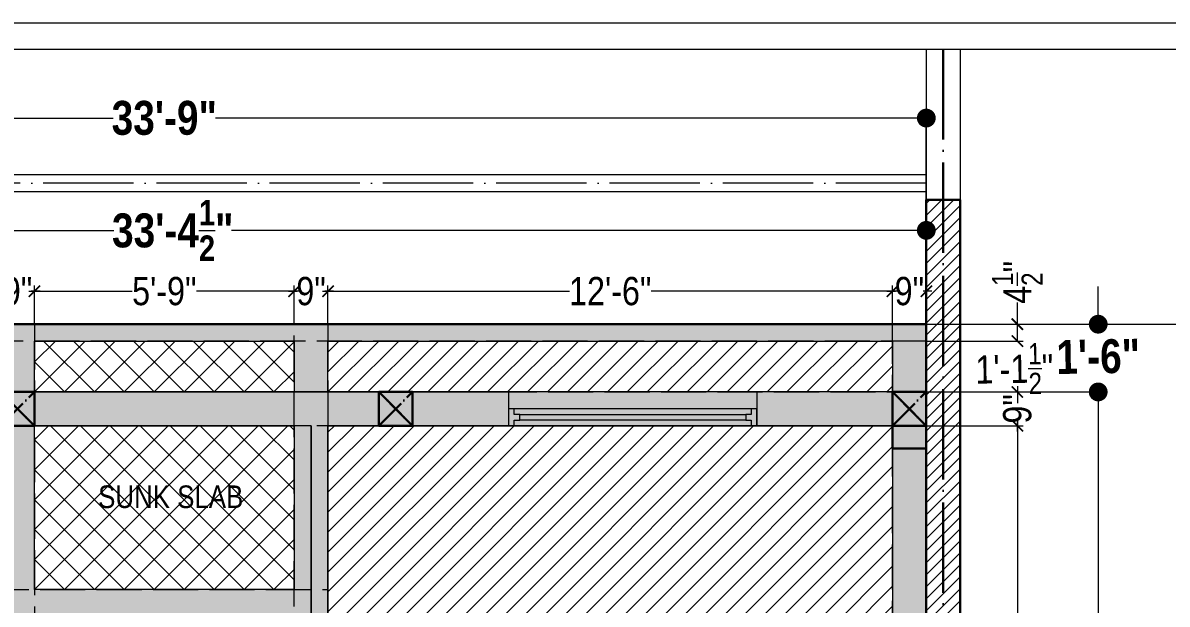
# Model space of a CAD drawing. Header units: millimetres. Extents: x 56222 to 3066687, y -650199 to -121287.
# Drawn here: x 152133.1 to 152437.2, y -173925.6 to -173771.1 of the extents above; entities that cross this region are included whole.
import ezdxf

# ---------------------------------------------------------------- set-up
doc = ezdxf.new("R2010")
doc.units = ezdxf.units.MM
doc.header["$MEASUREMENT"] = 0
doc.header["$PDMODE"] = 35
doc.linetypes.add('ACAD_ISO02W100', pattern=[15, 12, -3])
doc.linetypes.add('ACAD_ISO04W100', pattern=[30, 24, -3, 0, -3])
doc.layers.get('Defpoints').update_dxf_attribs({"color": 220})
for name, color, linetype, lineweight in [('COLUMN', 1, 'Continuous', 30), ('COLUMN ( CENTER MARK )_', 5, 'ACAD_ISO04W100', 30), ('FIRST FLOOR ( TEXT )', 7, 'Continuous', 9), ('GROUND FLOOR', 7, 'Continuous', 9), ('GROUND FLOOR  ( HATCH )', 251, 'Continuous', 9), ('GROUND FLOOR  ( PLINE )', 251, 'Continuous', 30), ('GROUND FLOOR ( DW_RAIL )', 7, 'Continuous', 9), ('X_PLOT', 1, 'Continuous', 9), ('X_SHEET', 7, 'Continuous', 9), ('XX~SLAB ( BEAM )~ ( DIM )', 7, 'Continuous', 9), ('XX~SLAB ( BEAM )~ ( HATCH )', 1, 'Continuous', 9), ('XX~SLAB ( HATCH )', 7, 'Continuous', 9), ('XX~STR BEAM', 5, 'ACAD_ISO02W100', 9)]:
    doc.layers.add(name, color=color, linetype=linetype, lineweight=lineweight)
doc.layers.add('XX~SLAB ( HATCH )~ PLINE', color=251, linetype='Continuous', lineweight=9, plot=False)
doc.layers.add('XX~SLAB ( PLINE )', color=251, linetype='Continuous', plot=False)
doc.styles.add('Cn_BT_7½', font='swissc.ttf', dxfattribs={"height": 7.5})
doc.styles.add('Cn_BT_9 ( BOLD )', font='swisscb.ttf', dxfattribs={"height": 9})
doc.styles.add('KATHA', font='swissc.ttf')
doc.dimstyles.new('Cn_BT_7½', dxfattribs={"dimtxt": 9, "dimasz": 3, "dimexe": 1.5, "dimexo": 0, "dimgap": 0.09, "dimtad": 0, "dimdec": 3, "dimzin": 3, "dimdsep": 46, "dimlunit": 4, "dimtxsty": 'Cn_BT_7½', "dimblk": 'ARCHTICK', "dimcen": 0.09, "dimdle": 1.5, "dimclrd": 251, "dimclre": 251, "dimclrt": 14, "dimadec": 0, "dimazin": 0, "dimtfac": 0.75, "dimtdec": 3, "dimtofl": 0, "dimtmove": 0, "dimatfit": 3, "dimfxl": 0, "dimtolj": 1, "dimtzin": 0, "dimlwd": 15, "dimlwe": 15, "dimarcsym": 0})
doc.dimstyles.new('Cn_BT_9 ( BOLD )', dxfattribs={"dimtxt": 9, "dimasz": 5, "dimexe": 1.5, "dimexo": 0, "dimgap": 0.09, "dimtad": 0, "dimzin": 3, "dimdsep": 46, "dimlunit": 4, "dimtxsty": 'Cn_BT_9 ( BOLD )', "dimblk": 'DOT', "dimcen": 0.09, "dimdle": 1.5, "dimclrd": 251, "dimclre": 251, "dimclrt": 5, "dimadec": 0, "dimazin": 0, "dimtfac": 0.75, "dimtofl": 0, "dimtmove": 0, "dimatfit": 3, "dimfxl": 0, "dimtolj": 1, "dimtzin": 0, "dimlwd": 15, "dimlwe": 15, "dimarcsym": 0})
pattern_1 = [(45, (152214.207, -173869.1764), (-2.65165, 2.65165), [])]

# ---------------------------------------------------------------- blocks, each defined once
blk = doc.blocks.new('_ArchTick')
at = {"color": 0, "linetype": 'ByBlock', "const_width": 0.15}
blk.add_lwpolyline([(-0.5, -0.5), (0.5, 0.5)], dxfattribs=at)
blk = doc.blocks.new('*D158')
at = {"layer": 'Defpoints', "color": 0, "lineweight": 0, "transparency": 16777216}
for p in [(152136.21, -173842.43), (152127.21, -173851.18), (152136.21, -173851.18)]:
    blk.add_point(p, dxfattribs=at)
at = {"layer": 'XX~SLAB ( BEAM )~ ( DIM )', "color": 251, "lineweight": 15, "transparency": 16777216}
for p, q in [((152125.71, -173842.43), (152128.05, -173842.43)), ((152127.21, -173851.18), (152127.21, -173840.93)), ((152137.71, -173842.43), (152135.36, -173842.43)), ((152136.21, -173851.18), (152136.21, -173840.93))]:
    blk.add_line(p, q, dxfattribs=at)
at = {"layer": 'XX~SLAB ( BEAM )~ ( DIM )', "color": 251, "lineweight": 15, "transparency": 16777216, "xscale": 3, "yscale": 3, "zscale": 3, "rotation": 180}
blk.add_blockref('_ArchTick', (152127.21, -173842.43), dxfattribs=at)
at = {"layer": 'XX~SLAB ( BEAM )~ ( DIM )', "color": 251, "lineweight": 15, "transparency": 16777216, "xscale": 3, "yscale": 3, "zscale": 3}
blk.add_blockref('_ArchTick', (152136.21, -173842.43), dxfattribs=at)
at = {"layer": 'XX~SLAB ( BEAM )~ ( DIM )', "color": 14, "transparency": 16777216, "insert": (152131.71, -173842.43), "char_height": 7.5, "attachment_point": 5, "style": 'Cn_BT_7½'}
blk.add_mtext('\\A1;9"', dxfattribs=at)
blk = doc.blocks.new('*D157')
at = {"layer": 'Defpoints', "color": 0, "lineweight": 0, "transparency": 16777216}
for p in [(152205.21, -173842.43), (152136.21, -173851.18), (152205.21, -173851.18)]:
    blk.add_point(p, dxfattribs=at)
at = {"layer": 'XX~SLAB ( BEAM )~ ( DIM )', "color": 251, "lineweight": 15, "transparency": 16777216}
for p, q in [((152134.71, -173842.43), (152162.17, -173842.43)), ((152136.21, -173851.18), (152136.21, -173840.93)), ((152206.71, -173842.43), (152179.24, -173842.43)), ((152205.21, -173851.18), (152205.21, -173840.93))]:
    blk.add_line(p, q, dxfattribs=at)
at = {"layer": 'XX~SLAB ( BEAM )~ ( DIM )', "color": 251, "lineweight": 15, "transparency": 16777216, "xscale": 3, "yscale": 3, "zscale": 3, "rotation": 180}
blk.add_blockref('_ArchTick', (152136.21, -173842.43), dxfattribs=at)
at = {"layer": 'XX~SLAB ( BEAM )~ ( DIM )', "color": 251, "lineweight": 15, "transparency": 16777216, "xscale": 3, "yscale": 3, "zscale": 3}
blk.add_blockref('_ArchTick', (152205.21, -173842.43), dxfattribs=at)
at = {"layer": 'XX~SLAB ( BEAM )~ ( DIM )', "color": 14, "transparency": 16777216, "insert": (152170.71, -173842.43), "char_height": 7.5, "attachment_point": 5, "style": 'Cn_BT_7½'}
blk.add_mtext('\\A1;5\'-9"', dxfattribs=at)
blk = doc.blocks.new('*D156')
at = {"layer": 'Defpoints', "color": 0, "lineweight": 0, "transparency": 16777216}
for p in [(152214.21, -173842.43), (152205.21, -173851.18), (152214.21, -173851.18)]:
    blk.add_point(p, dxfattribs=at)
at = {"layer": 'XX~SLAB ( BEAM )~ ( DIM )', "color": 251, "lineweight": 15, "transparency": 16777216}
for p, q in [((152203.71, -173842.43), (152206.05, -173842.43)), ((152205.21, -173851.18), (152205.21, -173840.93)), ((152215.71, -173842.43), (152213.36, -173842.43)), ((152214.21, -173851.18), (152214.21, -173840.93))]:
    blk.add_line(p, q, dxfattribs=at)
at = {"layer": 'XX~SLAB ( BEAM )~ ( DIM )', "color": 251, "lineweight": 15, "transparency": 16777216, "xscale": 3, "yscale": 3, "zscale": 3, "rotation": 180}
blk.add_blockref('_ArchTick', (152205.21, -173842.43), dxfattribs=at)
at = {"layer": 'XX~SLAB ( BEAM )~ ( DIM )', "color": 251, "lineweight": 15, "transparency": 16777216, "xscale": 3, "yscale": 3, "zscale": 3}
blk.add_blockref('_ArchTick', (152214.21, -173842.43), dxfattribs=at)
at = {"layer": 'XX~SLAB ( BEAM )~ ( DIM )', "color": 14, "transparency": 16777216, "insert": (152209.71, -173842.43), "char_height": 7.5, "attachment_point": 5, "style": 'Cn_BT_7½'}
blk.add_mtext('\\A1;9"', dxfattribs=at)
blk = doc.blocks.new('*D155')
at = {"layer": 'Defpoints', "color": 0, "lineweight": 0, "transparency": 16777216}
for p in [(152364.21, -173842.43), (152214.21, -173851.18), (152364.21, -173851.18)]:
    blk.add_point(p, dxfattribs=at)
at = {"layer": 'XX~SLAB ( BEAM )~ ( DIM )', "color": 251, "lineweight": 15, "transparency": 16777216}
for p, q in [((152212.71, -173842.43), (152278.35, -173842.43)), ((152214.21, -173851.18), (152214.21, -173840.93)), ((152365.71, -173842.43), (152300.07, -173842.43)), ((152364.21, -173851.18), (152364.21, -173840.93))]:
    blk.add_line(p, q, dxfattribs=at)
at = {"layer": 'XX~SLAB ( BEAM )~ ( DIM )', "color": 251, "lineweight": 15, "transparency": 16777216, "xscale": 3, "yscale": 3, "zscale": 3, "rotation": 180}
blk.add_blockref('_ArchTick', (152214.21, -173842.43), dxfattribs=at)
at = {"layer": 'XX~SLAB ( BEAM )~ ( DIM )', "color": 251, "lineweight": 15, "transparency": 16777216, "xscale": 3, "yscale": 3, "zscale": 3}
blk.add_blockref('_ArchTick', (152364.21, -173842.43), dxfattribs=at)
at = {"layer": 'XX~SLAB ( BEAM )~ ( DIM )', "color": 14, "transparency": 16777216, "insert": (152289.21, -173842.43), "char_height": 7.5, "attachment_point": 5, "style": 'Cn_BT_7½'}
blk.add_mtext('\\A1;12\'-6"', dxfattribs=at)
blk = doc.blocks.new('*D154')
at = {"layer": 'Defpoints', "color": 0, "lineweight": 0, "transparency": 16777216}
for p in [(152373.21, -173842.43), (152364.21, -173851.18), (152373.21, -173851.18)]:
    blk.add_point(p, dxfattribs=at)
at = {"layer": 'XX~SLAB ( BEAM )~ ( DIM )', "color": 251, "lineweight": 15, "transparency": 16777216}
for p, q in [((152362.71, -173842.43), (152365.05, -173842.43)), ((152364.21, -173851.18), (152364.21, -173840.93)), ((152374.71, -173842.43), (152372.36, -173842.43)), ((152373.21, -173851.18), (152373.21, -173840.93))]:
    blk.add_line(p, q, dxfattribs=at)
at = {"layer": 'XX~SLAB ( BEAM )~ ( DIM )', "color": 251, "lineweight": 15, "transparency": 16777216, "xscale": 3, "yscale": 3, "zscale": 3, "rotation": 180}
blk.add_blockref('_ArchTick', (152364.21, -173842.43), dxfattribs=at)
at = {"layer": 'XX~SLAB ( BEAM )~ ( DIM )', "color": 251, "lineweight": 15, "transparency": 16777216, "xscale": 3, "yscale": 3, "zscale": 3}
blk.add_blockref('_ArchTick', (152373.21, -173842.43), dxfattribs=at)
at = {"layer": 'XX~SLAB ( BEAM )~ ( DIM )', "color": 14, "transparency": 16777216, "insert": (152368.71, -173842.43), "char_height": 7.5, "attachment_point": 5, "style": 'Cn_BT_7½'}
blk.add_mtext('\\A1;9"', dxfattribs=at)
blk = doc.blocks.new('*D153')
at = {"layer": 'Defpoints', "color": 0, "lineweight": 0, "transparency": 16777216}
for p in [(152373.21, -173851.18), (152373.21, -173855.68), (152397.41, -173855.68)]:
    blk.add_point(p, dxfattribs=at)
at = {"layer": 'XX~SLAB ( BEAM )~ ( DIM )', "color": 251, "lineweight": 15, "transparency": 16777216}
for p, q in [((152397.41, -173851.18), (152397.41, -173845.44)), ((152373.21, -173851.18), (152398.91, -173851.18)), ((152397.41, -173855.68), (152397.41, -173849.68)), ((152373.21, -173855.68), (152398.91, -173855.68))]:
    blk.add_line(p, q, dxfattribs=at)
at = {"layer": 'XX~SLAB ( BEAM )~ ( DIM )', "color": 251, "lineweight": 15, "transparency": 16777216, "xscale": 3, "yscale": 3, "zscale": 3}
for p, rotation in [((152397.41, -173851.18), 90), ((152397.41, -173855.68), 270)]:
    blk.add_blockref('_ArchTick', p, dxfattribs=dict(at, rotation=rotation))
at = {"layer": 'XX~SLAB ( BEAM )~ ( DIM )', "color": 14, "transparency": 16777216, "insert": (152397.41, -173840.07), "char_height": 7.5, "attachment_point": 5, "rotation": 90, "style": 'Cn_BT_7½'}
blk.add_mtext('\\A1;4{\\H0.75x;\\S1/2;}"', dxfattribs=at)
blk = doc.blocks.new('*D152')
at = {"layer": 'Defpoints', "color": 0, "lineweight": 0, "transparency": 16777216}
for p in [(152373.21, -173855.68), (152373.21, -173869.18), (152397.41, -173869.18)]:
    blk.add_point(p, dxfattribs=at)
at = {"layer": 'XX~SLAB ( BEAM )~ ( DIM )', "color": 251, "lineweight": 15, "transparency": 16777216}
for p, q in [((152397.41, -173855.68), (152397.41, -173852.68)), ((152373.21, -173855.68), (152398.91, -173855.68)), ((152373.21, -173869.18), (152398.91, -173869.18)), ((152397.41, -173869.18), (152397.41, -173872.18))]:
    blk.add_line(p, q, dxfattribs=at)
at = {"layer": 'XX~SLAB ( BEAM )~ ( DIM )', "color": 251, "lineweight": 15, "transparency": 16777216, "xscale": 3, "yscale": 3, "zscale": 3}
for p, rotation in [((152397.41, -173855.68), 270), ((152397.41, -173869.18), 90)]:
    blk.add_blockref('_ArchTick', p, dxfattribs=dict(at, rotation=rotation))
at = {"layer": 'XX~SLAB ( BEAM )~ ( DIM )', "color": 14, "transparency": 16777216, "insert": (152396.6, -173863.06), "char_height": 7.5, "attachment_point": 5, "rotation": 1, "style": 'Cn_BT_7½'}
blk.add_mtext('\\A1;1\'-1{\\H0.75x;\\S1/2;}"', dxfattribs=at)
blk = doc.blocks.new('*D151')
at = {"layer": 'Defpoints', "color": 0, "lineweight": 0, "transparency": 16777216}
for p in [(152373.21, -173869.18), (152373.21, -173878.18), (152397.41, -173878.18)]:
    blk.add_point(p, dxfattribs=at)
at = {"layer": 'XX~SLAB ( BEAM )~ ( DIM )', "color": 251, "lineweight": 15, "transparency": 16777216}
for p, q in [((152373.21, -173869.18), (152398.91, -173869.18)), ((152397.41, -173867.68), (152397.41, -173870.02)), ((152373.21, -173878.18), (152398.91, -173878.18)), ((152397.41, -173879.68), (152397.41, -173877.33))]:
    blk.add_line(p, q, dxfattribs=at)
at = {"layer": 'XX~SLAB ( BEAM )~ ( DIM )', "color": 251, "lineweight": 15, "transparency": 16777216, "xscale": 3, "yscale": 3, "zscale": 3}
for p, rotation in [((152397.41, -173869.18), 90), ((152397.41, -173878.18), 270)]:
    blk.add_blockref('_ArchTick', p, dxfattribs=dict(at, rotation=rotation))
at = {"layer": 'XX~SLAB ( BEAM )~ ( DIM )', "color": 14, "transparency": 16777216, "insert": (152397.41, -173873.68), "char_height": 7.5, "attachment_point": 5, "rotation": 90, "style": 'Cn_BT_7½'}
blk.add_mtext('\\A1;9"', dxfattribs=at)
blk = doc.blocks.new('*D150')
at = {"layer": 'Defpoints', "color": 0, "lineweight": 0, "transparency": 16777216}
for p in [(152373.21, -173878.18), (152373.21, -174007.18), (152397.41, -174007.18)]:
    blk.add_point(p, dxfattribs=at)
at = {"layer": 'XX~SLAB ( BEAM )~ ( DIM )', "color": 251, "lineweight": 15, "transparency": 16777216}
for p, q in [((152373.21, -173878.18), (152398.91, -173878.18)), ((152397.41, -173876.68), (152397.41, -173931.82)), ((152397.41, -174008.68), (152397.41, -173953.54)), ((152373.21, -174007.18), (152398.91, -174007.18))]:
    blk.add_line(p, q, dxfattribs=at)
at = {"layer": 'XX~SLAB ( BEAM )~ ( DIM )', "color": 251, "lineweight": 15, "transparency": 16777216, "xscale": 3, "yscale": 3, "zscale": 3}
for p, rotation in [((152397.41, -173878.18), 90), ((152397.41, -174007.18), 270)]:
    blk.add_blockref('_ArchTick', p, dxfattribs=dict(at, rotation=rotation))
at = {"layer": 'XX~SLAB ( BEAM )~ ( DIM )', "color": 14, "transparency": 16777216, "insert": (152397.41, -173942.68), "char_height": 7.5, "attachment_point": 5, "rotation": 90, "style": 'Cn_BT_7½'}
blk.add_mtext('\\A1;10\'-9"', dxfattribs=at)
blk = doc.blocks.new('_Dot')
at = {"color": 0, "linetype": 'ByBlock', "lineweight": -2}
blk.add_line((-0.5, 0), (-1, 0), dxfattribs=at)
at = {"color": 0, "linetype": 'ByBlock', "const_width": 0.5}
blk.add_lwpolyline([(-0.25, 0, 1), (0.25, 0, 1)], format="xyb", close=True, dxfattribs=at)
blk = doc.blocks.new('*D124')
at = {"layer": 'Defpoints', "color": 0, "lineweight": 0, "transparency": 16777216}
for p in [(152373.21, -173826.25), (151972.71, -173851.18), (152373.21, -173851.18)]:
    blk.add_point(p, dxfattribs=at)
at = {"layer": 'XX~SLAB ( BEAM )~ ( DIM )', "color": 251, "lineweight": 15, "transparency": 16777216}
for p, q in [((151972.71, -173851.18), (151972.71, -173824.75)), ((152373.21, -173851.18), (152373.21, -173824.75)), ((151977.71, -173826.25), (152157.32, -173826.25)), ((152368.21, -173826.25), (152188.6, -173826.25))]:
    blk.add_line(p, q, dxfattribs=at)
at = {"layer": 'XX~SLAB ( BEAM )~ ( DIM )', "color": 251, "lineweight": 15, "transparency": 16777216, "xscale": 5, "yscale": 5, "zscale": 5, "rotation": 180}
blk.add_blockref('_Dot', (151972.71, -173826.25), dxfattribs=at)
at = {"layer": 'XX~SLAB ( BEAM )~ ( DIM )', "color": 251, "lineweight": 15, "transparency": 16777216, "xscale": 5, "yscale": 5, "zscale": 5}
blk.add_blockref('_Dot', (152373.21, -173826.25), dxfattribs=at)
at = {"layer": 'XX~SLAB ( BEAM )~ ( DIM )', "color": 5, "transparency": 16777216, "insert": (152172.96, -173826.25), "char_height": 9, "attachment_point": 5, "style": 'Cn_BT_9 ( BOLD )'}
blk.add_mtext('\\A1;33\'-4{\\H0.75x;\\S1/2;}"', dxfattribs=at)
blk = doc.blocks.new('*D122')
at = {"layer": 'Defpoints', "color": 0, "lineweight": 0, "transparency": 16777216}
for p in [(152373.21, -173796.42), (151968.21, -173851.18), (152373.21, -173851.18)]:
    blk.add_point(p, dxfattribs=at)
at = {"layer": 'XX~SLAB ( BEAM )~ ( DIM )', "color": 251, "lineweight": 15, "transparency": 16777216}
for p, q in [((151968.21, -173851.18), (151968.21, -173794.92)), ((151973.21, -173796.42), (152157.14, -173796.42)), ((152368.21, -173796.42), (152184.28, -173796.42)), ((152373.21, -173851.18), (152373.21, -173794.92))]:
    blk.add_line(p, q, dxfattribs=at)
at = {"layer": 'XX~SLAB ( BEAM )~ ( DIM )', "color": 251, "lineweight": 15, "transparency": 16777216, "xscale": 5, "yscale": 5, "zscale": 5, "rotation": 180}
blk.add_blockref('_Dot', (151968.21, -173796.42), dxfattribs=at)
at = {"layer": 'XX~SLAB ( BEAM )~ ( DIM )', "color": 251, "lineweight": 15, "transparency": 16777216, "xscale": 5, "yscale": 5, "zscale": 5}
blk.add_blockref('_Dot', (152373.21, -173796.42), dxfattribs=at)
at = {"layer": 'XX~SLAB ( BEAM )~ ( DIM )', "color": 5, "transparency": 16777216, "insert": (152170.71, -173796.42), "char_height": 9, "attachment_point": 5, "style": 'Cn_BT_9 ( BOLD )'}
blk.add_mtext('\\A1;33\'-9"', dxfattribs=at)
blk = doc.blocks.new('*D114')
at = {"layer": 'Defpoints', "color": 0, "lineweight": 0, "transparency": 16777216}
for p in [(152382.21, -173851.18), (152382.21, -173869.18), (152418.89, -173869.18)]:
    blk.add_point(p, dxfattribs=at)
at = {"layer": 'XX~SLAB ( BEAM )~ ( DIM )', "color": 251, "lineweight": 15, "transparency": 16777216}
for p, q in [((152418.89, -173846.18), (152418.89, -173841.18)), ((152382.21, -173851.18), (152420.39, -173851.18)), ((152382.21, -173869.18), (152420.39, -173869.18)), ((152418.89, -173874.18), (152418.89, -173879.18))]:
    blk.add_line(p, q, dxfattribs=at)
at = {"layer": 'XX~SLAB ( BEAM )~ ( DIM )', "color": 251, "lineweight": 15, "transparency": 16777216, "xscale": 5, "yscale": 5, "zscale": 5}
for p, rotation in [((152418.89, -173851.18), 270), ((152418.89, -173869.18), 90)]:
    blk.add_blockref('_Dot', p, dxfattribs=dict(at, rotation=rotation))
at = {"layer": 'XX~SLAB ( BEAM )~ ( DIM )', "color": 5, "transparency": 16777216, "insert": (152418.89, -173859.8), "char_height": 9, "attachment_point": 5, "rotation": 1, "style": 'Cn_BT_9 ( BOLD )'}
blk.add_mtext('\\A1;1\'-6"', dxfattribs=at)
blk = doc.blocks.new('*D113')
at = {"layer": 'Defpoints', "color": 0, "lineweight": 0, "transparency": 16777216}
for p in [(152382.21, -173869.18), (152373.21, -174161.68), (152418.89, -174161.68)]:
    blk.add_point(p, dxfattribs=at)
at = {"layer": 'XX~SLAB ( BEAM )~ ( DIM )', "color": 251, "lineweight": 15, "transparency": 16777216}
for p, q in [((152382.21, -173869.18), (152420.39, -173869.18)), ((152418.89, -173874.18), (152418.89, -173999.8)), ((152418.89, -174156.68), (152418.89, -174031.05)), ((152373.21, -174161.68), (152420.39, -174161.68))]:
    blk.add_line(p, q, dxfattribs=at)
at = {"layer": 'XX~SLAB ( BEAM )~ ( DIM )', "color": 251, "lineweight": 15, "transparency": 16777216, "xscale": 5, "yscale": 5, "zscale": 5}
for p, rotation in [((152418.89, -173869.18), 90), ((152418.89, -174161.68), 270)]:
    blk.add_blockref('_Dot', p, dxfattribs=dict(at, rotation=rotation))
at = {"layer": 'XX~SLAB ( BEAM )~ ( DIM )', "color": 5, "transparency": 16777216, "insert": (152418.89, -174015.43), "char_height": 9, "attachment_point": 5, "rotation": 90, "style": 'Cn_BT_9 ( BOLD )'}
blk.add_mtext('\\A1;24\'-4{\\H0.75x;\\S1/2;}"', dxfattribs=at)
blk = doc.blocks.new('*D112')
at = {"layer": 'Defpoints', "color": 0, "lineweight": 0, "transparency": 16777216}
for p in [(152382.21, -173851.18), (152382.21, -174161.68), (152443.81, -174161.68)]:
    blk.add_point(p, dxfattribs=at)
at = {"layer": 'XX~SLAB ( BEAM )~ ( DIM )', "color": 251, "lineweight": 15, "transparency": 16777216}
for p, q in [((152382.21, -173851.18), (152445.31, -173851.18)), ((152443.81, -173856.18), (152443.81, -173987.81)), ((152443.81, -174156.68), (152443.81, -174025.05)), ((152382.21, -174161.68), (152445.31, -174161.68))]:
    blk.add_line(p, q, dxfattribs=at)
at = {"layer": 'XX~SLAB ( BEAM )~ ( DIM )', "color": 251, "lineweight": 15, "transparency": 16777216, "xscale": 5, "yscale": 5, "zscale": 5}
for p, rotation in [((152443.81, -173851.18), 90), ((152443.81, -174161.68), 270)]:
    blk.add_blockref('_Dot', p, dxfattribs=dict(at, rotation=rotation))
at = {"layer": 'XX~SLAB ( BEAM )~ ( DIM )', "color": 5, "transparency": 16777216, "insert": (152443.81, -174006.43), "char_height": 9, "attachment_point": 5, "rotation": 90, "style": 'Cn_BT_9 ( BOLD )'}
blk.add_mtext('\\A1;25\'-10{\\H0.75x;\\S1/2;}"', dxfattribs=at)

msp = doc.modelspace()

# ---------------------------------------------------------------- hatches: boundary and pattern name
at = {"layer": 'GROUND FLOOR  ( HATCH )'}
h = msp.add_hatch(dxfattribs=at)
h.set_pattern_fill('ANSI31', color=6, scale=18, style=0)
h.set_pattern_definition([(45, (35841.5212, -11542.502), (-1.590990258, 1.590990258), [])])
h.paths.add_polyline_path([(152382.2071, -173818.1764), (152373.2071, -173818.1764), (152373.2071, -174161.6764), (152382.2071, -174161.6764)])
at = {"layer": 'XX~SLAB ( BEAM )~ ( HATCH )'}
h = msp.add_hatch(dxfattribs=at)
h.set_pattern_fill('AR-CONC', color=256, style=0)
h.set_pattern_definition([(50, (151968.207, -174173.6764), (7.1726, -0.62752), [0.75, -8.25]), (355, (151968.207, -174173.676), (-1.38751, 7.52192), [0.6, -6.6]), (100.4514, (151968.805, -174173.7287), (5.78509, 6.8944), [0.6374, -7.01142]), (46.1842, (151968.207, -174171.676), (10.67241, -1.65519), [1.125, -12.375]), (96.6356, (151969.096, -174171.814), (9.34663, 9.74118), [0.9561, -10.51713]), (351.1842, (151968.207, -174171.676), (9.34662, 9.74119), [0.9, -9.9]), (21, (151969.207, -174172.1764), (5.96907, -4.02619), [0.75, -8.25]), (326, (151969.207, -174172.176), (2.43315, 7.2515), [0.6, -6.6]), (71.4514, (151969.7045, -174172.512), (8.40223, 3.225305), [0.6374, -7.01142]), (37.5, (151968.207, -174173.6764), (0.121599, 3.328939), [0, -6.52, 0, -6.7, 0, -6.625]), (7.5, (151968.207, -174173.6764), (2.630695, 3.944117), [0, -3.82, 0, -6.37, 0, -2.525]), (327.5, (151965.977, -174173.6764), (5.338224, -0.225549), [0, -2.5, 0, -7.8, 0, -10.35]), (317.5, (151964.977, -174173.6764), (5.83186, 1.00105), [0, -3.25, 0, -5.18, 0, -7.35])])
h.paths.add_polyline_path([(151968.2071, -173851.1764), (152373.2071, -173851.1764), (152373.2067, -174161.6764), (152364.2071, -174161.6764), (152364.2071, -174143.6764), (152283.2071, -174143.6764), (152283.2071, -174161.6764), (152127.2071, -174161.6764), (152127.2071, -174173.6764), (151968.2071, -174173.6764)])
h.paths.add_polyline_path([(152127.2071, -174173.6764), (151981.7071, -174173.6764), (151981.7071, -174161.6764), (152127.2071, -174161.6764)], flags=17)
h.paths.add_polyline_path([(151972.7071, -174173.6764), (151968.2071, -174173.6764), (151968.2071, -173851.1764), (151972.7071, -173851.1764)], flags=17)
h.paths.add_polyline_path([(151981.7071, -174002.6764), (152127.2071, -174002.6764), (152127.2071, -173930.6764), (151981.7071, -173930.6764)], flags=16)
h.paths.add_polyline_path([(151981.7071, -173878.1764), (152127.2071, -173878.1764), (152127.2071, -173921.6764), (151981.7071, -173921.6764)], flags=16)
h.paths.add_polyline_path([(151981.7071, -173855.6764), (152127.2071, -173855.6764), (152127.2071, -173869.1764), (151981.7071, -173869.1764)], flags=16)
h.paths.add_polyline_path([(152136.2071, -173855.6764), (152205.2071, -173855.6764), (152205.2071, -173869.1764), (152136.2071, -173869.1764)], flags=16)
h.paths.add_polyline_path([(152136.2071, -173878.1764), (152205.2071, -173878.1764), (152205.2071, -173921.6764), (152136.2071, -173921.6764)], flags=16)
h.paths.add_polyline_path([(152214.2071, -173878.1764), (152364.2071, -173878.1764), (152364.2071, -174007.1764), (152214.2071, -174007.1764)], flags=16)
h.paths.add_polyline_path([(152136.2071, -174007.1764), (152205.2071, -174007.1764), (152205.2071, -173930.6764), (152136.2071, -173930.6764)], flags=16)
h.paths.add_polyline_path([(152214.2071, -173855.6764), (152364.2071, -173855.6764), (152364.2071, -173869.1764), (152214.2071, -173869.1764)], flags=16)
h.paths.add_polyline_path([(152283.2071, -174016.1764), (152364.2071, -174016.1764), (152364.2071, -174134.6764), (152283.2071, -174134.6764)], flags=16)
h.paths.add_polyline_path([(152136.2071, -174016.1764), (152274.2071, -174016.1764), (152274.2071, -174047.6764), (152136.2071, -174047.6764)], flags=16)
h.paths.add_polyline_path([(152136.2071, -174056.6764), (152274.2071, -174056.6764), (152274.2071, -174161.6764), (152136.2071, -174161.6764)], flags=16)
h.paths.add_polyline_path([(151981.7071, -174152.6764), (152127.2071, -174152.6764), (152127.2071, -174011.6764), (151981.7071, -174011.6764)], flags=16)
at = {"layer": 'XX~SLAB ( HATCH )'}
h = msp.add_hatch(dxfattribs=at)
h.set_pattern_fill('ANSI37', color=5, scale=45, style=0)
h.set_pattern_definition([(45, (152136.207, -173869.1764), (-3.97748, 3.97748), []), (135, (152136.207, -173869.1764), (-3.97748, -3.97748), [])])
h.paths.add_polyline_path([(152136.2071, -173855.6764), (152205.2071, -173855.6764), (152205.2071, -173869.1764), (152136.2071, -173869.1764)])
h = msp.add_hatch(dxfattribs=at)
h.set_pattern_fill('ANSI31', color=256, scale=30, style=0)
h.set_pattern_definition(pattern_1)
h.paths.add_polyline_path([(152214.2071, -173855.6764), (152364.2071, -173855.6764), (152364.2071, -173869.1764), (152214.2071, -173869.1764)])
h = msp.add_hatch(dxfattribs=at)
h.set_pattern_fill('ANSI31', color=256, scale=30, style=0)
h.set_pattern_definition(pattern_1)
h.paths.add_polyline_path([(152214.2071, -173855.6764), (152364.2071, -173855.6764), (152364.2071, -173869.1764), (152214.2071, -173869.1764)])
h = msp.add_hatch(dxfattribs=at)
h.set_pattern_fill('ANSI37', color=5, scale=45, style=0)
h.set_pattern_definition([(45, (152136.207, -173921.6764), (-3.97748, 3.97748), []), (135, (152136.207, -173921.6764), (-3.97748, -3.97748), [])])
h.paths.add_polyline_path([(152136.2071, -173878.1764), (152205.2071, -173878.1764), (152205.2071, -173921.6764), (152136.2071, -173921.6764)])
h = msp.add_hatch(dxfattribs=at)
h.set_pattern_fill('ANSI31', color=256, scale=30, style=0)
h.set_pattern_definition([(45, (152214.207, -174007.1764), (-2.65165, 2.65165), [])])
h.paths.add_polyline_path([(152214.2071, -173878.1764), (152364.2071, -173878.1764), (152364.2071, -174007.1764), (152214.2071, -174007.1764)])

# ---------------------------------------------------------------- linework, layer by layer
at = {"layer": 'COLUMN'}
for points in [[(152127.2071, -173869.1764), (152136.2071, -173869.1764), (152136.2071, -173878.1764), (152127.2071, -173878.1764)], [(152227.7071, -173869.1764), (152236.7071, -173869.1764), (152236.7071, -173878.1764), (152227.7071, -173878.1764)], [(152364.2071, -173869.1764), (152373.2071, -173869.1764), (152373.2071, -173884.1764), (152364.2071, -173884.1764)]]:
    msp.add_lwpolyline(points, close=True, dxfattribs=at)
at = {"layer": 'COLUMN ( CENTER MARK )_', "ltscale": 0.35}
for points in [[(152136.2071, -173869.1764), (152136.2071, -173878.1764), (152127.2071, -173878.1764), (152136.2071, -173869.1764), (152127.2071, -173869.1764), (152136.2071, -173878.1764), (152127.2071, -173869.1764), (152127.2071, -173878.1764), (152136.2071, -173878.1764)], [(152236.7071, -173869.1764), (152236.7071, -173878.1764), (152227.7071, -173878.1764), (152236.7071, -173869.1764), (152227.7071, -173869.1764), (152236.7071, -173878.1764), (152227.7071, -173869.1764), (152227.7071, -173878.1764), (152236.7071, -173878.1764)], [(152373.2071, -173869.1764), (152373.2071, -173878.1764), (152364.2071, -173878.1764), (152373.2071, -173869.1764), (152364.2071, -173869.1764), (152373.2071, -173878.1764), (152364.2071, -173869.1764), (152364.2071, -173878.1764), (152373.2071, -173878.1764)]]:
    msp.add_lwpolyline(points, close=True, dxfattribs=at)
at = {"layer": 'GROUND FLOOR'}
for p, q in [((152373.2071, -173778.1275), (152373.2071, -174299.0603)), ((152373.2071, -173778.1275), (152373.2071, -173869.1764)), ((152382.2071, -173778.1275), (152382.2071, -174299.0603)), ((151872.9571, -173811.4264), (152373.2071, -173811.4264)), ((151877.4571, -173815.9264), (152373.2071, -173815.9264)), ((152373.2071, -173869.1764), (151972.7071, -173869.1764)), ((152262.2071, -173869.1764), (152262.2071, -173878.1764)), ((152328.2071, -173869.1764), (152328.2071, -173878.1764)), ((152209.7071, -173878.1764), (152083.7071, -173878.1764)), ((152209.7071, -173878.1764), (152209.7071, -174007.1764)), ((152364.2071, -173878.1764), (152214.2071, -173878.1764)), ((152214.2071, -173878.1764), (152214.2071, -174007.1764)), ((152364.2071, -173878.1764), (152364.2071, -174007.1764))]:
    msp.add_line(p, q, dxfattribs=at)
at = {"layer": 'GROUND FLOOR', "color": 1, "linetype": 'ACAD_ISO04W100'}
msp.add_line((152377.7071, -173778.1275), (152377.7071, -174161.6764), dxfattribs=at)
msp.add_lwpolyline([(152373.2071, -173813.6764), (151875.2071, -173813.6764), (151875.2071, -174276.1764), (152373.2071, -174276.1764)], dxfattribs=at)
at = {"layer": 'GROUND FLOOR', "color": 6, "lineweight": 30}
msp.add_lwpolyline([(152382.2071, -173818.1764), (152373.2071, -173818.1764), (152373.2071, -174161.6764), (152382.2071, -174161.6764)], close=True, dxfattribs=at)
at = {"layer": 'GROUND FLOOR', "color": 1, "linetype": 'ACAD_ISO02W100', "ltscale": 0.7}
msp.add_lwpolyline([(152127.2071, -174161.6764), (152127.2071, -174173.6764), (151968.2071, -174173.6764), (151968.2071, -173851.1764), (152373.2071, -173851.1764)], dxfattribs=at)
at = {"layer": 'GROUND FLOOR  ( PLINE )', "lineweight": 9}
for points in [[(152083.7071, -173869.1764), (152262.2071, -173869.1764), (152262.2071, -173878.1764), (152214.2071, -173878.1764), (152214.2071, -174007.1764), (152232.2071, -174007.1764), (152232.2071, -174011.6764), (152173.7071, -174011.6764), (152173.7071, -174007.1764), (152209.7071, -174007.1764), (152209.7071, -173878.1764), (152083.7071, -173878.1764)], [(152373.2071, -173869.1764), (152328.2071, -173869.1764), (152328.2071, -173878.1764), (152364.2071, -173878.1764), (152364.2071, -174007.1764), (152332.7071, -174007.1764), (152332.7071, -174011.6764), (152364.2071, -174011.6764), (152364.2071, -174139.1764), (152299.7071, -174139.1764), (152299.7071, -174143.6764), (152364.2071, -174143.6764), (152364.2071, -174161.6764), (152373.2071, -174161.6764)]]:
    msp.add_lwpolyline(points, close=True, dxfattribs=at)
at = {"layer": 'GROUND FLOOR ( DW_RAIL )'}
msp.add_lwpolyline([(152328.2071, -173873.6764), (152326.7071, -173873.6764), (152326.7071, -173875.1764), (152325.2071, -173875.1764), (152325.2071, -173876.6764), (152265.2071, -173876.6764), (152265.2071, -173875.1764), (152263.7071, -173875.1764), (152263.7071, -173873.6764), (152262.2071, -173873.6764), (152262.2071, -173878.1764), (152263.7071, -173878.1764), (152263.7071, -173876.6764), (152265.2071, -173876.6764), (152265.2071, -173875.1764), (152325.2071, -173875.1764), (152325.2071, -173876.6764), (152326.7071, -173876.6764), (152326.7071, -173878.1764), (152328.2071, -173878.1764), (152328.2071, -173873.6764), (152262.2071, -173873.6764), (152262.2071, -173878.1764), (152328.2071, -173878.1764)], close=True, dxfattribs=at)
at = {"layer": 'X_PLOT', "linetype": 'ACAD_ISO04W100', "lineweight": 30}
msp.add_line((152377.7071, -173778.1275), (152377.7071, -174273.9264), dxfattribs=at)
at = {"layer": 'X_SHEET'}
for points in [[(152598.1826, -174306.0603), (151831.0342, -174306.0603), (151831.0342, -173771.1275), (152598.1826, -173771.1275)], [(152591.1826, -174299.0603), (151838.0342, -174299.0603), (151838.0342, -173778.1275), (152591.1826, -173778.1275)]]:
    msp.add_lwpolyline(points, close=True, dxfattribs=at)
at = {"layer": 'XX~SLAB ( HATCH )~ PLINE', "color": 0}
for points in [[(152136.2071, -173855.6764), (152205.2071, -173855.6764), (152205.2071, -173869.1764), (152136.2071, -173869.1764)], [(152214.2071, -173855.6764), (152364.2071, -173855.6764), (152364.2071, -173869.1764), (152214.2071, -173869.1764)], [(152214.2071, -173855.6764), (152364.2071, -173855.6764), (152364.2071, -173869.1764), (152214.2071, -173869.1764)], [(152136.2071, -173878.1764), (152205.2071, -173878.1764), (152205.2071, -173921.6764), (152136.2071, -173921.6764)], [(152214.2071, -173878.1764), (152364.2071, -173878.1764), (152364.2071, -174007.1764), (152214.2071, -174007.1764)]]:
    msp.add_lwpolyline(points, close=True, dxfattribs=at)
at = {"layer": 'XX~SLAB ( PLINE )', "color": 250, "lineweight": 30}
msp.add_lwpolyline([(151968.2071, -173851.1764), (152373.2071, -173851.1764), (152373.2067, -174161.6764), (152364.2071, -174161.6764), (152364.2071, -174143.6764), (152283.2071, -174143.6764), (152283.2071, -174161.6764), (152127.2071, -174161.6764), (152127.2071, -174173.6764), (151968.2071, -174173.6764)], close=True, dxfattribs=at)
at = {"layer": 'XX~STR BEAM', "color": 5}
for points in [[(151972.7071, -173855.6764), (151972.7071, -173851.1764), (152373.2071, -173851.1764), (152373.2071, -173855.6764)], [(152136.2071, -174161.6764), (152127.2071, -174161.6764), (152127.2071, -173851.1764), (152136.2071, -173851.1764)], [(152214.2071, -174016.1764), (152205.2071, -174016.1764), (152205.2071, -173851.1763), (152214.2071, -173851.1763)], [(152373.2071, -174161.6764), (152364.2071, -174161.6764), (152364.2071, -173851.1763), (152373.2071, -173851.1763)], [(151972.7071, -173878.1764), (151972.7071, -173869.1764), (152373.2071, -173869.1764), (152373.2071, -173878.1764)], [(151972.7071, -173930.6764), (151972.7071, -173921.6764), (152214.2071, -173921.6764), (152214.2071, -173930.6764)]]:
    msp.add_lwpolyline(points, close=True, dxfattribs=at)

# ---------------------------------------------------------------- texts
at = {"layer": 'FIRST FLOOR ( TEXT )', "color": 5, "insert": (152172.4145, -173897.0725), "char_height": 6, "attachment_point": 5, "style": 'KATHA'}
msp.add_mtext('SUNK SLAB', dxfattribs=at)

# ---------------------------------------------------------------- dimensions: what is measured, and where the dimension line sits
at = {"layer": 'XX~SLAB ( BEAM )~ ( DIM )'}
for base, p1, p2, picture, middle in [((152373.2071, -173796.4234), (151968.2071, -173851.1764), (152373.2071, -173851.1757), '*D122', (152170.7071, -173796.4234)), ((152373.2071, -173826.2537), (151972.7071, -173851.1764), (152373.2071, -173851.1763), '*D124', (152172.9571, -173826.2537))]:
    dim = msp.add_linear_dim(base=base, p1=p1, p2=p2, dimstyle='Cn_BT_9 ( BOLD )', dxfattribs=at)
    dim.commit()
    dim.dimension.update_dxf_attribs({"geometry": picture, "text_midpoint": middle})
dim = msp.add_linear_dim(base=(152397.4118, -173855.6764), p1=(152373.2071, -173851.1763), p2=(152373.2071, -173855.6764), angle=90, dimstyle='Cn_BT_7½', dxfattribs=at)
dim.commit()
dim.dimension.update_dxf_attribs({"geometry": '*D153', "text_midpoint": (152397.4118, -173840.0724), "dimtype": 160})
for base, p1, p2, picture, middle in [((152136.2071, -173842.4296), (152127.2071, -173851.1764), (152136.2071, -173851.1764), '*D158', (152131.7071, -173842.4296)), ((152205.2071, -173842.4296), (152136.2071, -173851.1764), (152205.2071, -173851.1763), '*D157', (152170.7071, -173842.4296)), ((152214.2071, -173842.4296), (152205.2071, -173851.1763), (152214.2071, -173851.1763), '*D156', (152209.7071, -173842.4296)), ((152364.2071, -173842.4296), (152214.2071, -173851.1763), (152364.2071, -173851.1763), '*D155', (152289.2071, -173842.4296)), ((152373.2071, -173842.4296), (152364.2071, -173851.1763), (152373.2071, -173851.1763), '*D154', (152368.7071, -173842.4296))]:
    dim = msp.add_linear_dim(base=base, p1=p1, p2=p2, dimstyle='Cn_BT_7½', override={"dimtmove": 1}, dxfattribs=at)
    dim.commit()
    dim.dimension.update_dxf_attribs({"geometry": picture, "text_midpoint": middle})
dim = msp.add_linear_dim(base=(152418.8903, -173869.1764), p1=(152382.2071, -173851.1763), p2=(152382.2071, -173869.1764), angle=90, dimstyle='Cn_BT_9 ( BOLD )', dxfattribs=at)
dim.commit()
dim.dimension.update_dxf_attribs({"geometry": '*D114', "text_midpoint": (152418.8903, -173859.7984), "dimtype": 160, "text_rotation": 1})
dim = msp.add_linear_dim(base=(152443.8141, -174161.6764), p1=(152382.2071, -173851.1763), p2=(152382.2071, -174161.6764), angle=90, dimstyle='Cn_BT_9 ( BOLD )', dxfattribs=at)
dim.commit()
dim.dimension.update_dxf_attribs({"geometry": '*D112', "text_midpoint": (152443.8141, -174006.4264)})
dim = msp.add_linear_dim(base=(152397.4118, -173869.1764), p1=(152373.2071, -173855.6764), p2=(152373.2071, -173869.1764), angle=90, dimstyle='Cn_BT_7½', override={"dimtmove": 2}, dxfattribs=at)
dim.commit()
dim.dimension.update_dxf_attribs({"geometry": '*D152', "text_midpoint": (152396.5955, -173863.0556), "dimtype": 160, "text_rotation": 1})
for base, p1, p2, dimstyle, picture, middle in [((152418.8903, -174161.6764), (152382.2071, -173869.1764), (152373.2071, -174161.6764), 'Cn_BT_9 ( BOLD )', '*D113', (152418.8903, -174015.4264)), ((152397.4118, -173878.1764), (152373.2071, -173869.1764), (152373.2071, -173878.1764), 'Cn_BT_7½', '*D151', (152397.4118, -173873.6764)), ((152397.4118, -174007.1764), (152373.2071, -173878.1764), (152373.2071, -174007.1764), 'Cn_BT_7½', '*D150', (152397.4118, -173942.6764))]:
    dim = msp.add_linear_dim(base=base, p1=p1, p2=p2, angle=90, dimstyle=dimstyle, override={"dimtmove": 1}, dxfattribs=at)
    dim.commit()
    dim.dimension.update_dxf_attribs({"geometry": picture, "text_midpoint": middle})

doc.saveas('drawing.dxf')
